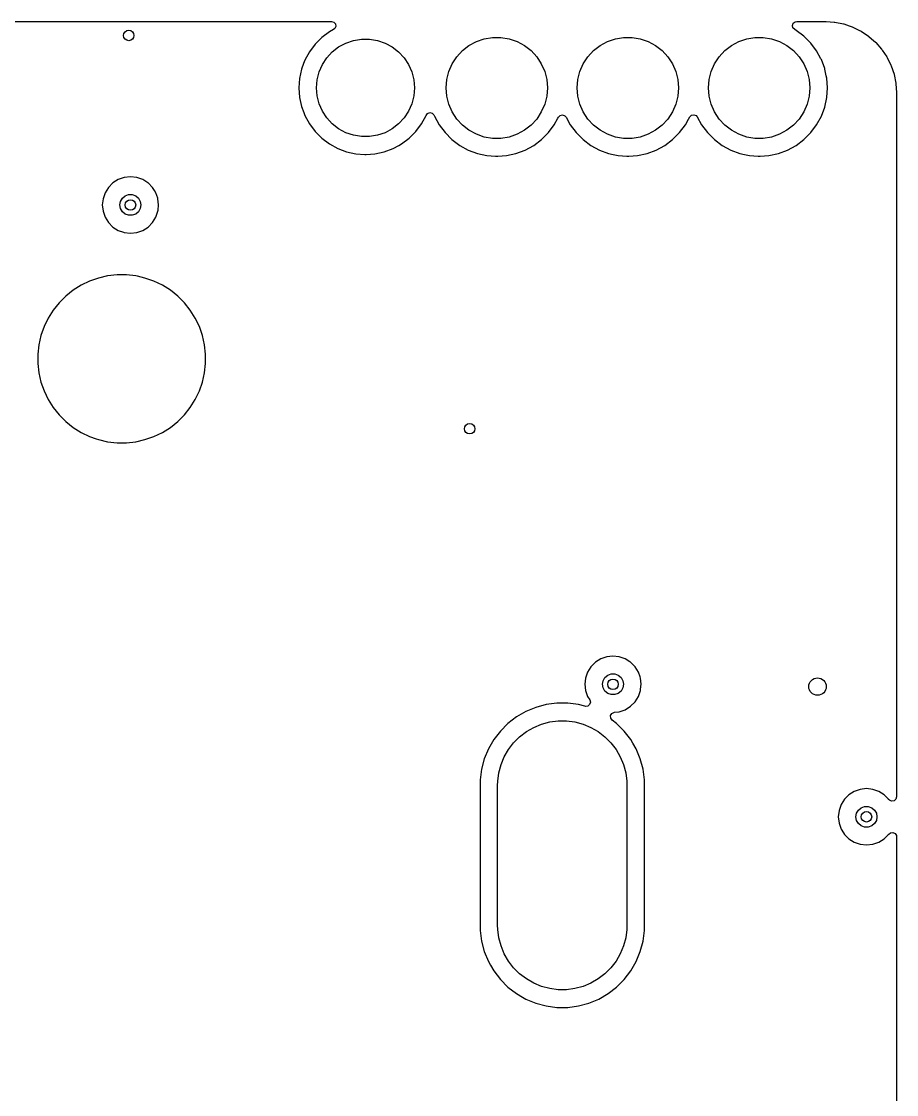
# Model space of a CAD drawing. Extents: x 280 to 530, y -238 to -79.
# Drawn here: x 350.54 to 375.57, y -137.35 to -106.66 of the extents above; entities that cross this region are included whole.
import ezdxf

# ---------------------------------------------------------------- set-up
doc = ezdxf.new("R2010")
doc.units = 0
doc.layers.add('BLACK', color=7, linetype='CONTINUOUS')

msp = doc.modelspace()

# ---------------------------------------------------------------- linework, layer by layer
at = {"layer": 'BLACK', "linetype": 'CONTINUOUS'}
for p, q in [((346.949708, -106.6605), (359.407266, -106.6605)), ((359.407266, -106.6605), (359.474305, -106.680185)), ((359.474305, -106.680185), (359.52006, -106.732989)), ((359.530004, -106.802147), (359.500979, -106.865703)), ((359.52006, -106.732989), (359.530004, -106.802147)), ((372.593378, -106.775653), (372.617795, -106.710189)), ((372.608229, -106.843926), (372.593378, -106.775653)), ((372.617795, -106.710189), (372.673729, -106.668318)), ((372.673729, -106.668318), (372.717062, -106.6605)), ((372.717062, -106.6605), (373.464108, -106.6605)), ((373.464108, -106.6605), (373.525933, -106.6605)), ((373.525933, -106.6605), (373.534042, -106.660765)), ((373.534042, -106.660765), (373.556774, -106.662254)), ((373.556774, -106.662254), (373.788114, -106.677417)), ((373.788114, -106.677417), (373.804172, -106.679532)), ((373.804172, -106.679532), (374.049888, -106.728408)), ((374.049888, -106.728408), (374.065554, -106.732606)), ((374.065554, -106.732606), (374.216158, -106.783729)), ((374.216158, -106.783729), (374.302788, -106.813136)), ((359.349891, -106.95711), (359.132259, -107.120028)), ((359.349892, -106.957109), (359.349891, -106.95711)), ((359.466693, -106.893332), (359.349892, -106.957109)), ((359.500979, -106.865703), (359.466693, -106.893332)), ((363.779046, -107.15437), (364.01526, -107.114952)), ((364.01526, -107.114952), (364.25474, -107.114952)), ((364.25474, -107.114952), (364.490954, -107.15437)), ((367.529046, -107.15437), (367.76526, -107.114952)), ((367.76526, -107.114952), (368.00474, -107.114952)), ((368.00474, -107.114952), (368.240954, -107.15437)), ((371.284046, -107.15437), (371.52026, -107.114952)), ((371.52026, -107.114952), (371.75974, -107.114952)), ((371.75974, -107.114952), (371.995954, -107.15437)), ((372.657635, -106.893332), (372.608229, -106.843926)), ((372.697207, -106.91494), (372.657635, -106.893332)), ((372.697215, -106.914945), (372.697207, -106.91494)), ((372.92056, -107.082138), (372.697215, -106.914945)), ((372.920578, -107.082154), (372.92056, -107.082138)), ((373.117845, -107.279421), (372.920578, -107.082154)), ((374.302788, -106.813136), (374.317765, -106.819339)), ((374.317765, -106.819339), (374.511625, -106.91494)), ((374.511625, -106.91494), (374.54246, -106.930146)), ((374.54246, -106.930146), (374.556508, -106.938256)), ((374.556508, -106.938256), (374.764815, -107.077443)), ((374.764815, -107.077443), (374.777675, -107.087311)), ((374.777675, -107.087311), (374.857269, -107.157113)), ((358.940028, -107.312259), (358.77711, -107.529891)), ((358.940038, -107.312247), (358.940028, -107.312259)), ((359.132247, -107.120038), (358.940038, -107.312247)), ((359.132259, -107.120028), (359.132247, -107.120038)), ((359.431806, -107.529987), (359.614273, -107.387967)), ((359.614273, -107.387967), (359.817626, -107.277917)), ((359.817626, -107.277917), (360.03632, -107.20284)), ((360.03632, -107.20284), (360.264389, -107.164782)), ((360.264389, -107.164782), (360.495611, -107.164782)), ((360.495611, -107.164782), (360.72368, -107.20284)), ((360.72368, -107.20284), (360.942374, -107.277917)), ((360.942374, -107.277917), (361.145727, -107.387967)), ((361.145727, -107.387967), (361.328194, -107.529987)), ((363.152942, -107.4932), (363.341925, -107.346109)), ((363.341925, -107.346109), (363.552542, -107.232129)), ((363.552542, -107.232129), (363.779046, -107.15437)), ((364.490954, -107.15437), (364.717458, -107.232129)), ((364.717458, -107.232129), (364.928075, -107.346109)), ((364.928075, -107.346109), (365.117058, -107.4932)), ((366.902942, -107.4932), (367.091925, -107.346109)), ((367.091925, -107.346109), (367.302542, -107.232129)), ((367.302542, -107.232129), (367.529046, -107.15437)), ((368.240954, -107.15437), (368.467458, -107.232129)), ((368.467458, -107.232129), (368.678075, -107.346109)), ((368.678075, -107.346109), (368.867058, -107.4932)), ((370.657942, -107.4932), (370.846925, -107.346109)), ((370.846925, -107.346109), (371.057542, -107.232129)), ((371.057542, -107.232129), (371.284046, -107.15437)), ((371.995954, -107.15437), (372.222458, -107.232129)), ((372.222458, -107.232129), (372.433075, -107.346109)), ((372.433075, -107.346109), (372.622058, -107.4932)), ((373.117861, -107.279439), (373.117845, -107.279421)), ((373.285054, -107.502784), (373.117861, -107.279439)), ((374.857269, -107.157113), (374.966033, -107.252497)), ((374.966033, -107.252497), (374.977502, -107.263966)), ((374.977502, -107.263966), (375.142685, -107.45232)), ((358.777109, -107.529892), (358.64683, -107.76848)), ((358.77711, -107.529891), (358.777109, -107.529892)), ((359.148737, -107.893674), (359.275203, -107.700102)), ((359.275203, -107.700102), (359.431806, -107.529987)), ((361.328194, -107.529987), (361.484797, -107.700102)), ((361.484797, -107.700102), (361.611263, -107.893674)), ((362.859763, -107.869876), (362.990746, -107.669392)), ((362.990746, -107.669392), (363.152942, -107.4932)), ((365.117058, -107.4932), (365.279254, -107.669392)), ((365.279254, -107.669392), (365.410237, -107.869876)), ((366.609763, -107.869876), (366.740746, -107.669392)), ((366.740746, -107.669392), (366.902942, -107.4932)), ((368.867058, -107.4932), (369.029254, -107.669392)), ((369.029254, -107.669392), (369.160237, -107.869876)), ((370.364763, -107.869876), (370.495746, -107.669392)), ((370.495746, -107.669392), (370.657942, -107.4932)), ((372.622058, -107.4932), (372.784254, -107.669392)), ((372.784254, -107.669392), (372.915237, -107.869876)), ((373.285059, -107.502792), (373.285054, -107.502784)), ((373.409065, -107.729892), (373.285059, -107.502792)), ((373.418769, -107.747663), (373.409065, -107.729892)), ((375.142685, -107.45232), (375.152558, -107.465186)), ((375.152558, -107.465186), (375.162081, -107.479439)), ((375.162081, -107.479439), (375.291743, -107.673492)), ((375.291743, -107.673492), (375.299853, -107.687539)), ((375.299853, -107.687539), (375.410657, -107.912227)), ((358.551823, -108.023206), (358.49404, -108.288832)), ((358.551824, -108.023202), (358.551823, -108.023206)), ((358.551825, -108.023199), (358.551824, -108.023202)), ((358.611045, -107.864425), (358.551825, -108.023199)), ((358.64683, -107.76848), (358.611045, -107.864425)), ((359.055856, -108.105421), (359.148737, -107.893674)), ((361.611263, -107.893674), (361.704144, -108.105421)), ((362.763565, -108.089186), (362.859763, -107.869876)), ((365.410237, -107.869876), (365.506435, -108.089186)), ((366.513565, -108.089186), (366.609763, -107.869876)), ((369.160237, -107.869876), (369.256435, -108.089186)), ((370.268565, -108.089186), (370.364763, -107.869876)), ((372.915237, -107.869876), (373.011435, -108.089186)), ((373.516271, -108.009077), (373.418769, -107.747663)), ((373.520463, -108.028347), (373.516271, -108.009077)), ((373.561007, -108.214726), (373.520463, -108.028347)), ((375.410657, -107.912227), (375.416864, -107.927213)), ((375.416864, -107.927213), (375.497393, -108.164445)), ((358.494039, -108.288839), (358.474645, -108.559998)), ((358.49404, -108.288832), (358.494039, -108.288839)), ((358.98, -108.56), (358.999094, -108.329568)), ((358.999094, -108.329568), (359.055856, -108.105421)), ((361.704144, -108.105421), (361.760906, -108.329568)), ((361.760906, -108.329568), (361.78, -108.56)), ((362.685, -108.56), (362.704776, -108.321338)), ((362.704776, -108.321338), (362.763565, -108.089186)), ((365.506435, -108.089186), (365.565224, -108.321338)), ((365.565224, -108.321338), (365.585, -108.56)), ((366.435, -108.56), (366.454776, -108.321338)), ((366.454776, -108.321338), (366.513565, -108.089186)), ((369.256435, -108.089186), (369.315224, -108.321338)), ((369.315224, -108.321338), (369.335, -108.56)), ((370.19, -108.56), (370.209776, -108.321338)), ((370.209776, -108.321338), (370.268565, -108.089186)), ((373.011435, -108.089186), (373.070224, -108.321338)), ((373.070224, -108.321338), (373.09, -108.56)), ((373.575578, -108.281706), (373.561007, -108.214726)), ((373.595482, -108.56), (373.575578, -108.281706)), ((375.497393, -108.164445), (375.501591, -108.180111)), ((375.501591, -108.180111), (375.550465, -108.425813)), ((358.474645, -108.559998), (358.474645, -108.560001)), ((358.474645, -108.560001), (358.494039, -108.83116)), ((358.999094, -108.790432), (358.98, -108.56)), ((361.78, -108.56), (361.760906, -108.790432)), ((362.704776, -108.798662), (362.685, -108.56)), ((365.585, -108.56), (365.565224, -108.798662)), ((366.454776, -108.798662), (366.435, -108.56)), ((369.335, -108.56), (369.315224, -108.798662)), ((370.209776, -108.798662), (370.19, -108.56)), ((373.09, -108.56), (373.070224, -108.798662)), ((373.575578, -108.838294), (373.595482, -108.56)), ((375.550465, -108.425813), (375.552583, -108.441895)), ((375.552583, -108.441895), (375.569235, -108.695956)), ((358.494039, -108.83116), (358.49404, -108.831167)), ((358.49404, -108.831167), (358.551823, -109.096793)), ((359.055856, -109.014579), (358.999094, -108.790432)), ((361.760906, -108.790432), (361.704144, -109.014579)), ((362.763565, -109.030814), (362.704776, -108.798662)), ((365.565224, -108.798662), (365.506435, -109.030814)), ((366.513565, -109.030814), (366.454776, -108.798662)), ((369.315224, -108.798662), (369.256435, -109.030814)), ((370.268565, -109.030814), (370.209776, -108.798662)), ((373.070224, -108.798662), (373.011435, -109.030814)), ((373.516271, -109.110923), (373.575578, -108.838294)), ((375.569235, -108.695956), (375.5695, -108.704066)), ((375.5695, -108.704066), (375.5695, -128.842864)), ((358.551823, -109.096793), (358.551825, -109.096801)), ((358.551825, -109.096801), (358.615394, -109.267236)), ((358.615394, -109.267236), (358.64683, -109.351519)), ((359.148737, -109.226326), (359.055856, -109.014579)), ((359.275203, -109.419898), (359.148737, -109.226326)), ((361.611263, -109.226326), (361.484797, -109.419898)), ((361.704144, -109.014579), (361.611263, -109.226326)), ((362.156505, -109.291654), (362.221969, -109.267236)), ((362.221969, -109.267236), (362.290243, -109.282087)), ((362.859763, -109.250124), (362.763565, -109.030814)), ((362.990746, -109.450608), (362.859763, -109.250124)), ((365.410237, -109.250124), (365.279254, -109.450608)), ((365.506435, -109.030814), (365.410237, -109.250124)), ((366.609763, -109.250124), (366.513565, -109.030814)), ((366.740746, -109.450608), (366.609763, -109.250124)), ((369.160237, -109.250124), (369.029254, -109.450608)), ((369.256435, -109.030814), (369.160237, -109.250124)), ((370.364763, -109.250124), (370.268565, -109.030814)), ((370.495746, -109.450608), (370.364763, -109.250124)), ((372.915237, -109.250124), (372.784254, -109.450608)), ((373.011435, -109.030814), (372.915237, -109.250124)), ((373.418769, -109.372337), (373.516271, -109.110923)), ((358.64683, -109.351519), (358.777109, -109.590107)), ((359.431806, -109.590013), (359.275203, -109.419898)), ((361.484797, -109.419898), (361.328194, -109.590013)), ((361.982887, -109.590113), (362.113172, -109.351513)), ((362.113172, -109.351513), (362.114636, -109.347587)), ((362.114636, -109.347587), (362.156505, -109.291654)), ((362.290243, -109.282087), (362.339649, -109.331491)), ((362.339649, -109.331491), (362.347, -109.347587)), ((362.347, -109.347587), (362.356231, -109.372338)), ((362.356231, -109.372338), (362.356233, -109.372342)), ((362.356233, -109.372342), (362.48994, -109.617207)), ((363.152942, -109.6268), (362.990746, -109.450608)), ((365.279254, -109.450608), (365.117058, -109.6268)), ((365.780056, -109.617213), (365.882375, -109.429828)), ((365.882375, -109.429828), (365.901168, -109.395414)), ((365.901168, -109.395414), (365.950573, -109.346009)), ((365.950573, -109.346009), (366.018846, -109.331157)), ((366.018846, -109.331157), (366.08431, -109.355574)), ((366.08431, -109.355574), (366.118832, -109.395414)), ((366.118832, -109.395414), (366.23994, -109.617207)), ((366.902942, -109.6268), (366.740746, -109.450608)), ((369.029254, -109.450608), (368.867058, -109.6268)), ((369.530056, -109.617213), (369.620533, -109.451518)), ((369.620533, -109.451518), (369.653668, -109.390836)), ((369.653668, -109.390836), (369.703073, -109.341431)), ((369.703073, -109.341431), (369.771346, -109.326579)), ((369.771346, -109.326579), (369.836811, -109.350996)), ((369.836811, -109.350996), (369.871332, -109.390836)), ((369.871332, -109.390836), (369.99494, -109.617207)), ((370.657942, -109.6268), (370.495746, -109.450608)), ((372.784254, -109.450608), (372.622058, -109.6268)), ((373.285056, -109.617213), (373.418769, -109.372337)), ((358.777109, -109.590107), (358.77711, -109.590108)), ((358.77711, -109.590108), (358.777113, -109.590113)), ((358.777113, -109.590113), (358.940029, -109.807742)), ((358.940029, -109.807742), (358.940033, -109.807746)), ((358.940033, -109.807746), (358.940038, -109.807752)), ((358.940038, -109.807752), (359.132247, -109.999961)), ((359.614273, -109.732033), (359.431806, -109.590013)), ((359.817626, -109.842083), (359.614273, -109.732033)), ((360.03632, -109.91716), (359.817626, -109.842083)), ((360.942374, -109.842083), (360.72368, -109.91716)), ((361.145727, -109.732033), (360.942374, -109.842083)), ((361.328194, -109.590013), (361.145727, -109.732033)), ((361.627742, -109.999971), (361.819971, -109.807742)), ((361.819971, -109.807742), (361.982887, -109.590113)), ((362.48994, -109.617207), (362.489945, -109.617215)), ((362.489945, -109.617215), (362.657138, -109.84056)), ((362.657138, -109.84056), (362.657154, -109.840578)), ((362.657154, -109.840578), (362.854421, -110.037845)), ((363.341925, -109.773891), (363.152942, -109.6268)), ((363.552542, -109.887871), (363.341925, -109.773891)), ((364.928075, -109.773891), (364.717458, -109.887871)), ((365.117058, -109.6268), (364.928075, -109.773891)), ((365.415568, -110.037855), (365.612855, -109.840568)), ((365.612855, -109.840568), (365.780056, -109.617213)), ((366.23994, -109.617207), (366.239945, -109.617215)), ((366.239945, -109.617215), (366.407138, -109.84056)), ((366.407138, -109.84056), (366.407154, -109.840578)), ((366.407154, -109.840578), (366.604421, -110.037845)), ((367.091925, -109.773891), (366.902942, -109.6268)), ((367.302542, -109.887871), (367.091925, -109.773891)), ((368.678075, -109.773891), (368.467458, -109.887871)), ((368.867058, -109.6268), (368.678075, -109.773891)), ((369.165568, -110.037855), (369.362855, -109.840568)), ((369.362855, -109.840568), (369.530056, -109.617213)), ((369.99494, -109.617207), (369.994945, -109.617215)), ((369.994945, -109.617215), (370.162138, -109.84056)), ((370.162138, -109.84056), (370.162154, -109.840578)), ((370.162154, -109.840578), (370.359421, -110.037845)), ((370.846925, -109.773891), (370.657942, -109.6268)), ((371.057542, -109.887871), (370.846925, -109.773891)), ((372.433075, -109.773891), (372.222458, -109.887871)), ((372.622058, -109.6268), (372.433075, -109.773891)), ((372.920568, -110.037855), (373.117855, -109.840568)), ((373.117855, -109.840568), (373.285056, -109.617213)), ((359.132247, -109.999961), (359.132253, -109.999966)), ((359.132253, -109.999966), (359.132258, -109.999971)), ((359.132258, -109.999971), (359.349887, -110.162887)), ((359.349887, -110.162887), (359.349891, -110.162889)), ((359.349891, -110.162889), (359.349892, -110.16289)), ((359.349892, -110.16289), (359.588481, -110.293169)), ((360.264389, -109.955218), (360.03632, -109.91716)), ((360.495611, -109.955218), (360.264389, -109.955218)), ((360.72368, -109.91716), (360.495611, -109.955218)), ((361.332886, -110.205056), (361.410113, -110.162887)), ((361.410113, -110.162887), (361.627742, -109.999971)), ((362.854421, -110.037845), (362.854439, -110.037861)), ((362.854439, -110.037861), (363.077784, -110.205054)), ((363.779046, -109.96563), (363.552542, -109.887871)), ((364.01526, -110.005048), (363.779046, -109.96563)), ((364.25474, -110.005048), (364.01526, -110.005048)), ((364.490954, -109.96563), (364.25474, -110.005048)), ((364.717458, -109.887871), (364.490954, -109.96563)), ((365.192213, -110.205056), (365.415568, -110.037855)), ((366.604421, -110.037845), (366.604439, -110.037861)), ((366.604439, -110.037861), (366.827784, -110.205054)), ((367.529046, -109.96563), (367.302542, -109.887871)), ((367.76526, -110.005048), (367.529046, -109.96563)), ((368.00474, -110.005048), (367.76526, -110.005048)), ((368.240954, -109.96563), (368.00474, -110.005048)), ((368.467458, -109.887871), (368.240954, -109.96563)), ((368.942213, -110.205056), (369.165568, -110.037855)), ((370.359421, -110.037845), (370.359439, -110.037861)), ((370.359439, -110.037861), (370.582784, -110.205054)), ((371.284046, -109.96563), (371.057542, -109.887871)), ((371.52026, -110.005048), (371.284046, -109.96563)), ((371.75974, -110.005048), (371.52026, -110.005048)), ((371.995954, -109.96563), (371.75974, -110.005048)), ((372.222458, -109.887871), (371.995954, -109.96563)), ((372.697213, -110.205056), (372.920568, -110.037855)), ((359.588481, -110.293169), (359.58848, -110.293169)), ((359.58848, -110.293169), (359.588484, -110.29317)), ((359.588484, -110.29317), (359.588487, -110.293172)), ((359.588487, -110.293172), (359.843199, -110.388175)), ((359.843199, -110.388175), (360.10884, -110.445961)), ((360.10884, -110.445961), (360.360605, -110.463967)), ((360.360605, -110.463967), (360.379999, -110.465355)), ((360.379999, -110.465355), (360.38, -110.465355)), ((360.38, -110.465355), (360.380001, -110.465355)), ((360.380001, -110.465355), (360.3981, -110.46406)), ((360.3981, -110.46406), (360.65116, -110.445961)), ((360.65116, -110.445961), (360.916801, -110.388175)), ((360.916801, -110.388175), (361.171513, -110.293172)), ((361.171513, -110.293172), (361.171517, -110.293169)), ((361.171517, -110.293169), (361.171519, -110.293169)), ((361.171519, -110.293169), (361.332886, -110.205056)), ((363.077784, -110.205054), (363.077792, -110.205059)), ((363.077792, -110.205059), (363.322657, -110.338766)), ((363.322657, -110.338766), (363.322661, -110.338768)), ((363.322661, -110.338768), (363.322663, -110.338769)), ((363.322663, -110.338769), (363.584077, -110.436271)), ((363.584077, -110.436271), (363.717774, -110.465355)), ((363.717774, -110.465355), (363.8567, -110.495577)), ((363.8567, -110.495577), (363.856702, -110.495577)), ((363.856702, -110.495577), (363.856706, -110.495578)), ((363.856706, -110.495578), (364.104014, -110.513265)), ((364.162881, -110.513487), (364.413294, -110.495578)), ((364.413294, -110.495578), (364.685923, -110.436271)), ((364.685923, -110.436271), (364.947337, -110.338769)), ((364.947337, -110.338769), (365.192213, -110.205056)), ((366.827784, -110.205054), (366.827792, -110.205059)), ((366.827792, -110.205059), (367.072657, -110.338766)), ((367.072657, -110.338766), (367.072661, -110.338768)), ((367.072661, -110.338768), (367.072663, -110.338769)), ((367.072663, -110.338769), (367.334077, -110.436271)), ((367.334077, -110.436271), (367.467774, -110.465355)), ((367.467774, -110.465355), (367.6067, -110.495577)), ((367.6067, -110.495577), (367.606702, -110.495577)), ((367.606702, -110.495577), (367.606706, -110.495578)), ((367.606706, -110.495578), (367.854014, -110.513265)), ((367.912881, -110.513487), (368.163294, -110.495578)), ((368.163294, -110.495578), (368.435923, -110.436271)), ((368.435923, -110.436271), (368.697337, -110.338769)), ((368.697337, -110.338769), (368.942213, -110.205056)), ((370.582784, -110.205054), (370.582792, -110.205059)), ((370.582792, -110.205059), (370.827657, -110.338766)), ((370.827657, -110.338766), (370.827661, -110.338768)), ((370.827661, -110.338768), (370.827663, -110.338769)), ((370.827663, -110.338769), (371.089077, -110.436271)), ((371.089077, -110.436271), (371.222774, -110.465355)), ((371.222774, -110.465355), (371.3617, -110.495577)), ((371.3617, -110.495577), (371.361702, -110.495577)), ((371.361702, -110.495577), (371.361706, -110.495578)), ((371.361706, -110.495578), (371.609014, -110.513265)), ((371.667881, -110.513487), (371.918294, -110.495578)), ((371.918294, -110.495578), (372.190923, -110.436271)), ((372.190923, -110.436271), (372.452337, -110.338769)), ((372.452337, -110.338769), (372.697213, -110.205056)), ((364.104014, -110.513265), (364.134999, -110.515482)), ((364.134999, -110.515482), (364.135, -110.515482)), ((364.135, -110.515482), (364.135001, -110.515482)), ((364.135001, -110.515482), (364.162881, -110.513487)), ((367.854014, -110.513265), (367.884999, -110.515482)), ((367.884999, -110.515482), (367.885, -110.515482)), ((367.885, -110.515482), (367.885001, -110.515482)), ((367.885001, -110.515482), (367.912881, -110.513487)), ((371.609014, -110.513265), (371.639999, -110.515482)), ((371.639999, -110.515482), (371.64, -110.515482)), ((371.64, -110.515482), (371.640001, -110.515482)), ((371.640001, -110.515482), (371.667881, -110.513487)), ((353.659996, -111.104435), (353.48075, -111.12463)), ((353.660004, -111.104435), (353.659996, -111.104435)), ((353.839249, -111.12463), (353.660004, -111.104435)), ((353.030184, -111.407737), (352.934211, -111.560476)), ((353.157737, -111.280184), (353.030184, -111.407737)), ((353.310476, -111.184211), (353.157737, -111.280184)), ((353.480745, -111.124631), (353.310476, -111.184211)), ((353.48075, -111.12463), (353.480745, -111.124631)), ((353.839254, -111.124631), (353.839249, -111.12463)), ((354.009523, -111.184211), (353.839254, -111.124631)), ((354.153426, -111.274632), (354.009523, -111.184211)), ((354.162262, -111.280184), (354.153426, -111.274632)), ((354.289816, -111.407738), (354.162262, -111.280184)), ((354.346582, -111.49808), (354.289816, -111.407738)), ((352.934211, -111.560476), (352.874631, -111.730745)), ((353.378092, -111.807394), (353.430187, -111.717164)), ((353.430187, -111.717164), (353.51, -111.650192)), ((353.51, -111.650192), (353.607906, -111.614558)), ((353.607906, -111.614558), (353.712094, -111.614558)), ((353.712094, -111.614558), (353.81, -111.650192)), ((353.81, -111.650192), (353.889813, -111.717164)), ((353.889813, -111.717164), (353.941908, -111.807394)), ((354.384067, -111.557738), (354.346582, -111.49808)), ((354.385789, -111.560478), (354.384067, -111.557738)), ((354.438276, -111.710476), (354.385789, -111.560478)), ((354.445368, -111.730745), (354.438276, -111.710476)), ((352.87463, -111.73075), (352.854435, -111.909996)), ((352.854435, -111.909996), (352.854435, -111.910003)), ((352.854435, -111.910003), (352.87463, -112.089249)), ((352.874631, -111.730745), (352.87463, -111.73075)), ((353.36, -111.91), (353.378092, -111.807394)), ((353.378092, -112.012606), (353.36, -111.91)), ((353.430187, -112.102836), (353.378092, -112.012606)), ((353.941908, -112.012606), (353.889813, -112.102836)), ((353.941908, -111.807394), (353.96, -111.91)), ((353.96, -111.91), (353.941908, -112.012606)), ((354.445369, -111.73075), (354.445368, -111.730745)), ((354.465565, -111.909996), (354.445369, -111.73075)), ((354.448664, -112.060003), (354.465565, -111.910003)), ((354.465565, -111.910003), (354.465565, -111.909996)), ((352.87463, -112.089249), (352.874631, -112.089254)), ((352.874631, -112.089254), (352.934211, -112.259523)), ((352.934211, -112.259523), (353.028462, -112.409522)), ((353.51, -112.169808), (353.430187, -112.102836)), ((353.607906, -112.205442), (353.51, -112.169808)), ((353.712094, -112.205442), (353.607906, -112.205442)), ((353.81, -112.169808), (353.712094, -112.205442)), ((353.889813, -112.102836), (353.81, -112.169808)), ((354.289816, -112.412262), (354.385789, -112.259522)), ((354.385789, -112.259522), (354.445368, -112.089255)), ((354.445368, -112.089255), (354.448664, -112.060003)), ((353.028462, -112.409522), (353.030184, -112.412262)), ((353.030184, -112.412262), (353.157738, -112.539816)), ((353.157738, -112.539816), (353.310478, -112.635789)), ((353.310478, -112.635789), (353.464878, -112.689816)), ((353.839255, -112.695368), (354.009522, -112.635789)), ((354.009522, -112.635789), (354.162262, -112.539816)), ((354.162262, -112.539816), (354.289816, -112.412262)), ((353.464878, -112.689816), (353.480745, -112.695368)), ((353.480745, -112.695368), (353.48075, -112.695369)), ((353.48075, -112.695369), (353.659996, -112.715565)), ((353.659996, -112.715565), (353.66, -112.715565)), ((353.66, -112.715565), (353.660004, -112.715565)), ((353.660004, -112.715565), (353.839249, -112.695369)), ((353.839249, -112.695369), (353.839252, -112.695368)), ((353.839252, -112.695368), (353.839255, -112.695368)), ((352.489917, -114.088734), (352.247005, -114.205714)), ((352.744397, -113.999687), (352.489917, -114.088734)), ((352.744405, -113.999684), (352.744397, -113.999687)), ((353.007268, -113.939688), (352.744405, -113.999684)), ((353.00728, -113.939686), (353.007268, -113.939688)), ((353.275186, -113.9095), (353.00728, -113.939686)), ((353.275191, -113.9095), (353.275186, -113.9095)), ((353.544809, -113.9095), (353.275191, -113.9095)), ((353.544813, -113.9095), (353.544809, -113.9095)), ((353.812719, -113.939686), (353.544813, -113.9095)), ((353.812728, -113.939687), (353.812719, -113.939686)), ((353.812732, -113.939688), (353.812728, -113.939687)), ((353.856527, -113.949684), (353.812732, -113.939688)), ((354.075594, -113.999684), (353.856527, -113.949684)), ((354.075602, -113.999687), (354.075594, -113.999684)), ((354.330082, -114.088734), (354.075602, -113.999687)), ((354.572994, -114.205714), (354.330082, -114.088734)), ((352.018712, -114.349161), (351.807915, -114.517265)), ((352.247005, -114.205714), (352.018712, -114.349161)), ((354.572997, -114.205716), (354.572994, -114.205714)), ((354.801289, -114.349162), (354.572997, -114.205716)), ((355.012085, -114.517266), (354.801289, -114.349162)), ((351.617265, -114.707915), (351.449161, -114.918712)), ((351.807915, -114.517265), (351.617265, -114.707915)), ((355.202734, -114.707915), (355.012085, -114.517266)), ((355.370838, -114.918711), (355.202734, -114.707915)), ((351.449161, -114.918712), (351.305714, -115.147005)), ((355.514284, -115.147003), (355.370838, -114.918711)), ((351.188734, -115.389917), (351.099687, -115.644397)), ((351.305714, -115.147005), (351.188734, -115.389917)), ((355.631267, -115.389921), (355.514284, -115.147003)), ((355.720316, -115.644409), (355.631267, -115.389921)), ((351.099684, -115.644405), (351.039688, -115.907268)), ((351.099687, -115.644397), (351.099684, -115.644405)), ((355.780312, -115.907268), (355.720316, -115.644409)), ((351.039686, -115.90728), (351.0095, -116.175186)), ((351.039688, -115.907268), (351.039686, -115.90728)), ((355.8105, -116.175191), (355.780312, -115.907268)), ((351.0095, -116.175186), (351.0095, -116.444813)), ((355.8105, -116.444809), (355.8105, -116.175191)), ((351.0095, -116.444813), (351.039686, -116.712719)), ((355.780312, -116.712732), (355.8105, -116.444809)), ((351.039686, -116.712719), (351.039688, -116.712731)), ((351.039688, -116.712731), (351.099684, -116.975594)), ((355.720316, -116.975591), (355.780312, -116.712732)), ((351.099684, -116.975594), (351.099687, -116.975602)), ((351.099687, -116.975602), (351.188734, -117.230082)), ((351.188734, -117.230082), (351.305714, -117.472994)), ((355.514284, -117.472997), (355.631267, -117.230079)), ((355.631267, -117.230079), (355.720316, -116.975591)), ((351.305714, -117.472994), (351.305716, -117.472997)), ((351.305716, -117.472997), (351.449162, -117.701289)), ((355.370838, -117.701289), (355.514284, -117.472997)), ((351.449162, -117.701289), (351.617266, -117.912085)), ((355.202734, -117.912085), (355.370838, -117.701289)), ((351.617266, -117.912085), (351.807915, -118.102734)), ((351.807915, -118.102734), (352.018711, -118.270838)), ((354.801289, -118.270838), (355.012085, -118.102734)), ((355.012085, -118.102734), (355.202734, -117.912085)), ((352.018711, -118.270838), (352.247003, -118.414284)), ((352.247003, -118.414284), (352.489921, -118.531267)), ((354.330079, -118.531267), (354.572997, -118.414284)), ((354.572997, -118.414284), (354.801289, -118.270838)), ((352.489921, -118.531267), (352.681049, -118.598145)), ((352.681049, -118.598145), (352.744397, -118.620312)), ((352.744397, -118.620312), (352.744405, -118.620315)), ((352.744405, -118.620315), (352.744408, -118.620315)), ((352.744408, -118.620315), (352.744409, -118.620316)), ((352.744409, -118.620316), (353.007268, -118.680312)), ((353.007268, -118.680312), (353.275187, -118.710499)), ((353.275187, -118.710499), (353.275188, -118.7105)), ((353.275188, -118.7105), (353.275191, -118.7105)), ((353.275191, -118.7105), (353.544812, -118.7105)), ((353.544812, -118.710499), (353.812732, -118.680312)), ((353.544812, -118.7105), (353.544812, -118.710499)), ((353.812732, -118.680312), (354.075591, -118.620316)), ((354.075591, -118.620316), (354.330079, -118.531267)), ((367.110476, -124.894211), (366.957737, -124.990184)), ((367.280745, -124.834631), (367.110476, -124.894211)), ((367.28075, -124.83463), (367.280745, -124.834631)), ((367.459996, -124.814435), (367.28075, -124.83463)), ((367.460004, -124.814435), (367.459996, -124.814435)), ((367.639249, -124.83463), (367.460004, -124.814435)), ((367.639254, -124.834631), (367.639249, -124.83463)), ((367.809523, -124.894211), (367.639254, -124.834631)), ((367.937508, -124.97463), (367.809523, -124.894211)), ((366.830184, -125.117737), (366.734211, -125.270476)), ((366.957737, -124.990184), (366.830184, -125.117737)), ((367.962262, -124.990184), (367.937508, -124.97463)), ((368.089816, -125.117738), (367.962262, -124.990184)), ((368.185789, -125.270478), (368.089816, -125.117738)), ((366.67463, -125.44075), (366.654435, -125.619996)), ((366.674631, -125.440745), (366.67463, -125.44075)), ((366.734211, -125.270476), (366.674631, -125.440745)), ((367.16, -125.62), (367.178092, -125.517394)), ((367.178092, -125.517394), (367.230187, -125.427164)), ((367.230187, -125.427164), (367.31, -125.360192)), ((367.31, -125.360192), (367.407906, -125.324558)), ((367.407906, -125.324558), (367.512094, -125.324558)), ((367.512094, -125.324558), (367.61, -125.360192)), ((367.61, -125.360192), (367.689813, -125.427164)), ((367.689813, -125.427164), (367.741908, -125.517394)), ((367.741908, -125.517394), (367.76, -125.62)), ((368.234776, -125.410476), (368.185789, -125.270478)), ((368.245368, -125.440745), (368.234776, -125.410476)), ((368.245369, -125.44075), (368.245368, -125.440745)), ((368.265565, -125.619996), (368.245369, -125.44075)), ((366.654435, -125.619996), (366.654435, -125.620003)), ((366.654435, -125.620003), (366.67463, -125.799249)), ((366.67463, -125.799249), (366.674631, -125.799254)), ((366.674631, -125.799254), (366.734211, -125.969524)), ((367.178092, -125.722606), (367.16, -125.62)), ((367.230187, -125.812836), (367.178092, -125.722606)), ((367.31, -125.879808), (367.230187, -125.812836)), ((367.689813, -125.812836), (367.61, -125.879808)), ((367.741908, -125.722606), (367.689813, -125.812836)), ((367.76, -125.62), (367.741908, -125.722606)), ((368.185789, -125.969522), (368.245368, -125.799255)), ((368.245368, -125.799255), (368.249791, -125.76)), ((368.249791, -125.76), (368.265565, -125.620003)), ((368.265565, -125.620003), (368.265565, -125.619996)), ((366.734211, -125.969524), (366.793622, -126.064074)), ((366.812623, -126.131311), (366.792256, -126.198146)), ((366.793622, -126.064074), (366.812623, -126.131311)), ((367.407906, -125.915442), (367.31, -125.879808)), ((367.512094, -125.915442), (367.407906, -125.915442)), ((367.61, -125.879808), (367.512094, -125.915442)), ((367.962262, -126.249816), (368.089816, -126.122262)), ((368.089816, -126.122262), (368.185789, -125.969522)), ((364.968162, -126.397381), (364.701325, -126.551441)), ((364.968173, -126.397376), (364.968162, -126.397381)), ((365.252837, -126.279464), (364.968173, -126.397376)), ((365.550457, -126.199717), (365.252837, -126.279464)), ((365.85593, -126.159501), (365.550457, -126.199717)), ((365.855934, -126.1595), (365.85593, -126.159501)), ((365.85594, -126.1595), (365.855934, -126.1595)), ((366.16406, -126.1595), (365.85594, -126.1595)), ((366.164066, -126.1595), (366.16406, -126.1595)), ((366.164069, -126.159501), (366.164066, -126.1595)), ((366.469542, -126.199717), (366.164069, -126.159501)), ((366.656536, -126.249822), (366.469542, -126.199717)), ((366.669732, -126.252599), (366.656536, -126.249822)), ((366.738988, -126.243361), (366.669732, -126.252599)), ((366.792256, -126.198146), (366.738988, -126.243361)), ((367.392297, -126.516564), (367.426509, -126.455644)), ((367.426509, -126.455644), (367.488227, -126.422891)), ((367.488227, -126.422891), (367.499258, -126.421142)), ((367.499258, -126.421142), (367.639249, -126.405369)), ((367.639249, -126.405369), (367.639252, -126.405368)), ((367.639252, -126.405368), (367.639255, -126.405368)), ((367.639255, -126.405368), (367.809522, -126.345789)), ((367.809522, -126.345789), (367.962262, -126.249816)), ((364.456877, -126.739013), (364.239013, -126.956877)), ((364.456884, -126.739007), (364.456877, -126.739013)), ((364.701325, -126.551441), (364.456884, -126.739007)), ((365.191766, -126.850785), (365.415337, -126.758179)), ((365.415337, -126.758179), (365.649083, -126.695547)), ((365.649083, -126.695547), (365.889004, -126.663961)), ((365.889004, -126.663961), (366.130996, -126.663961)), ((366.130996, -126.663961), (366.370917, -126.695547)), ((366.370917, -126.695547), (366.604663, -126.758179)), ((366.604663, -126.758179), (366.828234, -126.850785)), ((367.396452, -126.58631), (367.392297, -126.516564)), ((367.437655, -126.642738), (367.396452, -126.58631)), ((367.563115, -126.739007), (367.437655, -126.642738)), ((367.563122, -126.739013), (367.563115, -126.739007)), ((367.780986, -126.956877), (367.563122, -126.739013)), ((364.239007, -126.956884), (364.051441, -127.201325)), ((364.239013, -126.956877), (364.239007, -126.956884)), ((364.79021, -127.119096), (364.982195, -126.971781)), ((364.982195, -126.971781), (365.191766, -126.850785)), ((366.828234, -126.850785), (367.037805, -126.971781)), ((367.037805, -126.971781), (367.22979, -127.119096)), ((367.780991, -126.956883), (367.780986, -126.956877)), ((367.968562, -127.20133), (367.780991, -126.956883)), ((364.051441, -127.201325), (363.897381, -127.468162)), ((364.471781, -127.482195), (364.619096, -127.29021)), ((364.619096, -127.29021), (364.79021, -127.119096)), ((367.22979, -127.119096), (367.400904, -127.29021)), ((367.400904, -127.29021), (367.548219, -127.482195)), ((368.026294, -127.301325), (367.968562, -127.20133)), ((368.122618, -127.468162), (368.026294, -127.301325)), ((363.897376, -127.468173), (363.779464, -127.752837)), ((363.897381, -127.468162), (363.897376, -127.468173)), ((364.350785, -127.691766), (364.471781, -127.482195)), ((367.548219, -127.482195), (367.669215, -127.691766)), ((368.12262, -127.468167), (368.122618, -127.468162)), ((368.122622, -127.46817), (368.12262, -127.468167)), ((368.240535, -127.752836), (368.122622, -127.46817)), ((363.779464, -127.752837), (363.699717, -128.050457)), ((364.195547, -128.149083), (364.258179, -127.915337)), ((364.258179, -127.915337), (364.350785, -127.691766)), ((367.669215, -127.691766), (367.761821, -127.915337)), ((367.761821, -127.915337), (367.824453, -128.149083)), ((368.320282, -128.050456), (368.240535, -127.752836)), ((363.699717, -128.050457), (363.659501, -128.35593)), ((364.163961, -128.389004), (364.195547, -128.149083)), ((367.824453, -128.149083), (367.856039, -128.389004)), ((368.3605, -128.35594), (368.320282, -128.050456)), ((363.659501, -128.35593), (363.6595, -128.355946)), ((363.6595, -128.355946), (363.6595, -132.664053)), ((364.16, -128.51), (364.163961, -128.389004)), ((364.16, -132.51), (364.16, -128.51)), ((367.856039, -128.389004), (367.86, -128.51)), ((367.86, -128.51), (367.86, -132.51)), ((368.3605, -132.66406), (368.3605, -128.35594)), ((374.709996, -128.604435), (374.53075, -128.62463)), ((374.710004, -128.604435), (374.709996, -128.604435)), ((374.889249, -128.62463), (374.710004, -128.604435)), ((374.080184, -128.907737), (373.984211, -129.060476)), ((374.207737, -128.780184), (374.080184, -128.907737)), ((374.360476, -128.684211), (374.207737, -128.780184)), ((374.530745, -128.624631), (374.360476, -128.684211)), ((374.53075, -128.62463), (374.530745, -128.624631)), ((374.889254, -128.624631), (374.889249, -128.62463)), ((375.059523, -128.684211), (374.889254, -128.624631)), ((375.212262, -128.780184), (375.059523, -128.684211)), ((375.339815, -128.907737), (375.212262, -128.780184)), ((375.339819, -128.907742), (375.339815, -128.907737)), ((375.340509, -128.90884), (375.339819, -128.907742)), ((375.343157, -128.911927), (375.340509, -128.90884)), ((375.344159, -128.913184), (375.343157, -128.911927)), ((375.549815, -128.909903), (375.497011, -128.955658)), ((375.5695, -128.842864), (375.549815, -128.909903)), ((373.984211, -129.060476), (373.924631, -129.230745)), ((374.428092, -129.307394), (374.480187, -129.217164)), ((374.480187, -129.217164), (374.56, -129.150192)), ((374.56, -129.150192), (374.657906, -129.114558)), ((374.657906, -129.114558), (374.762094, -129.114558)), ((374.762094, -129.114558), (374.86, -129.150192)), ((374.86, -129.150192), (374.939813, -129.217164)), ((374.939813, -129.217164), (374.991908, -129.307394)), ((375.344203, -128.913148), (375.344159, -128.913184)), ((375.364297, -128.936577), (375.344203, -128.913148)), ((375.427853, -128.965602), (375.364297, -128.936577)), ((375.497011, -128.955658), (375.427853, -128.965602)), ((373.92463, -129.23075), (373.904435, -129.409996)), ((373.904435, -129.409996), (373.904435, -129.410003)), ((373.904435, -129.410003), (373.92463, -129.589249)), ((373.924631, -129.230745), (373.92463, -129.23075)), ((374.41, -129.41), (374.428092, -129.307394)), ((374.428092, -129.512606), (374.41, -129.41)), ((374.480187, -129.602836), (374.428092, -129.512606)), ((374.991908, -129.512606), (374.939813, -129.602836)), ((374.991908, -129.307394), (375.01, -129.41)), ((375.01, -129.41), (374.991908, -129.512606)), ((373.92463, -129.589249), (373.924631, -129.589254)), ((373.924631, -129.589254), (373.984211, -129.759523)), ((373.984211, -129.759523), (374.050407, -129.864873)), ((374.56, -129.669808), (374.480187, -129.602836)), ((374.657906, -129.705442), (374.56, -129.669808)), ((374.762094, -129.705442), (374.657906, -129.705442)), ((374.86, -129.669808), (374.762094, -129.705442)), ((374.939813, -129.602836), (374.86, -129.669808)), ((374.050407, -129.864873), (374.080184, -129.912262)), ((374.080184, -129.912262), (374.207738, -130.039816)), ((374.207738, -130.039816), (374.360478, -130.135789)), ((374.360478, -130.135789), (374.530745, -130.195368)), ((374.889255, -130.195368), (375.059522, -130.135789)), ((375.059522, -130.135789), (375.212262, -130.039816)), ((375.212262, -130.039816), (375.339816, -129.912262)), ((375.339816, -129.912262), (375.340505, -129.911166)), ((375.340505, -129.911166), (375.341132, -129.91061)), ((375.341132, -129.91061), (375.344159, -129.906816)), ((375.344159, -129.906816), (375.344823, -129.907345)), ((375.344823, -129.907345), (375.392838, -129.864873)), ((375.392838, -129.864873), (375.461891, -129.854223)), ((375.461891, -129.854223), (375.52574, -129.882597)), ((375.52574, -129.882597), (375.564114, -129.940985)), ((375.564114, -129.940985), (375.5695, -129.977135)), ((375.5695, -129.977135), (375.5695, -236.330933)), ((374.530745, -130.195368), (374.53075, -130.195369)), ((374.53075, -130.195369), (374.709996, -130.215565)), ((374.709996, -130.215565), (374.71, -130.215565)), ((374.71, -130.215565), (374.710004, -130.215565)), ((374.710004, -130.215565), (374.889249, -130.195369)), ((374.889249, -130.195369), (374.889252, -130.195368)), ((374.889252, -130.195368), (374.889255, -130.195368)), ((364.163961, -132.630996), (364.16, -132.51)), ((367.86, -132.51), (367.856039, -132.630996)), ((363.6595, -132.664053), (363.659501, -132.664069)), ((363.659501, -132.664069), (363.699717, -132.969542)), ((364.195547, -132.870917), (364.163961, -132.630996)), ((364.258179, -133.104663), (364.195547, -132.870917)), ((367.824453, -132.870917), (367.761821, -133.104663)), ((367.856039, -132.630996), (367.824453, -132.870917)), ((368.320282, -132.969544), (368.3605, -132.66406)), ((363.699717, -132.969542), (363.779464, -133.267162)), ((364.350785, -133.328234), (364.258179, -133.104663)), ((367.761821, -133.104663), (367.669215, -133.328234)), ((368.240535, -133.267164), (368.320282, -132.969544)), ((363.779464, -133.267162), (363.897376, -133.551826)), ((364.471781, -133.537805), (364.350785, -133.328234)), ((367.669215, -133.328234), (367.548219, -133.537805)), ((368.122622, -133.55183), (368.240535, -133.267164)), ((363.897376, -133.551826), (363.897381, -133.551837)), ((363.897381, -133.551837), (363.955113, -133.65183)), ((363.955113, -133.65183), (364.051438, -133.81867)), ((364.051438, -133.81867), (364.05144, -133.818673)), ((364.05144, -133.818673), (364.051441, -133.818674)), ((364.051441, -133.818674), (364.239007, -134.063115)), ((364.619096, -133.72979), (364.471781, -133.537805)), ((364.79021, -133.900904), (364.619096, -133.72979)), ((367.400904, -133.72979), (367.22979, -133.900904)), ((367.548219, -133.537805), (367.400904, -133.72979)), ((367.780991, -134.063117), (367.968562, -133.81867)), ((367.968562, -133.81867), (368.122622, -133.55183)), ((364.239007, -134.063115), (364.239013, -134.063122)), ((364.239013, -134.063122), (364.456877, -134.280986)), ((364.982195, -134.048219), (364.79021, -133.900904)), ((365.191766, -134.169215), (364.982195, -134.048219)), ((367.037805, -134.048219), (366.828234, -134.169215)), ((367.22979, -133.900904), (367.037805, -134.048219)), ((367.563117, -134.280991), (367.780991, -134.063117)), ((364.456877, -134.280986), (364.456883, -134.280991)), ((364.456883, -134.280991), (364.70133, -134.468562)), ((365.415337, -134.261821), (365.191766, -134.169215)), ((365.649083, -134.324453), (365.415337, -134.261821)), ((365.889004, -134.356039), (365.649083, -134.324453)), ((366.130996, -134.356039), (365.889004, -134.356039)), ((366.370917, -134.324453), (366.130996, -134.356039)), ((366.604663, -134.261821), (366.370917, -134.324453)), ((366.828234, -134.169215), (366.604663, -134.261821)), ((367.31867, -134.468562), (367.563117, -134.280991)), ((364.70133, -134.468562), (364.87283, -134.567578)), ((364.87283, -134.567578), (364.968162, -134.622618)), ((364.968162, -134.622618), (364.968167, -134.62262)), ((364.968167, -134.62262), (364.96817, -134.622622)), ((364.96817, -134.622622), (365.252836, -134.740535)), ((365.252836, -134.740535), (365.550456, -134.820282)), ((366.469544, -134.820282), (366.767164, -134.740535)), ((366.767164, -134.740535), (367.05183, -134.622622)), ((367.05183, -134.622622), (367.31867, -134.468562)), ((365.550456, -134.820282), (365.85594, -134.8605)), ((365.85594, -134.8605), (365.855947, -134.8605)), ((365.855947, -134.8605), (366.164053, -134.8605)), ((366.164053, -134.8605), (366.16406, -134.8605)), ((366.16406, -134.8605), (366.469544, -134.820282))]:
    msp.add_line(p, q, dxfattribs=at)
at = {"layer": 'BLACK'}
for centre, radius in [((353.61, -107.06), 0.15), ((353.66, -111.91), 0.15), ((363.36, -118.31), 0.15), ((367.46, -125.62), 0.15), ((373.31, -125.685), 0.25), ((374.71, -129.41), 0.15)]:
    msp.add_circle(centre, radius, dxfattribs=at)

doc.saveas('drawing.dxf')
